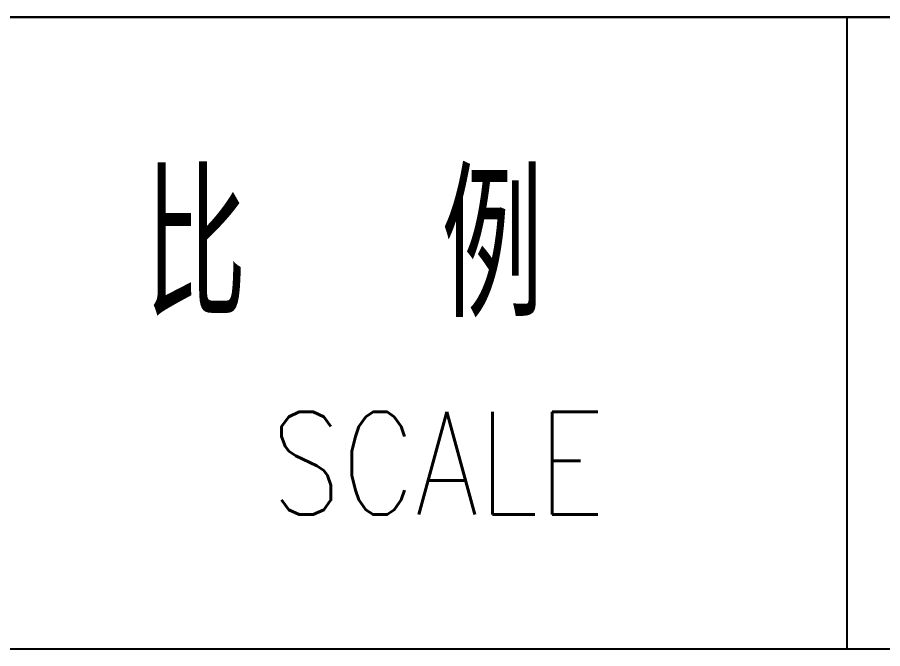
# Model space of a CAD drawing. Header units: inches. Extents: x -33398975359 to 508000, y -22013500442 to 738838.
# Drawn here: x 407753 to 408850, y 202701 to 203501 of the extents above; entities that cross this region are included whole.
import ezdxf

# ---------------------------------------------------------------- set-up
doc = ezdxf.new("R2010")
doc.units = ezdxf.units.IN
doc.header["$LTSCALE"] = 1000
doc.header["$MEASUREMENT"] = 0
doc.layers.add('TK', color=7, linetype='Continuous', true_color=0xffffff)
doc.styles.add('基本字体', font='simplex.shx', dxfattribs={"height": 0.2, "bigfont": 'gbcbig.shx'})

# ---------------------------------------------------------------- blocks, each defined once
blk = doc.blocks.new('DAnoyomous26287')
at = {"layer": 'TK', "style": '基本字体'}
blk.add_text('比  例', height=180, dxfattribs=at).set_placement((407914.1, 203121.1))
at = {"layer": 'TK', "style": '基本字体', "width": 0.8}
blk.add_text('SCALE', height=130, dxfattribs=at).set_placement((408074.6, 202871.1))

msp = doc.modelspace()

# ---------------------------------------------------------------- linework, layer by layer
at = {"layer": 'TK'}
for p, q in [((409918.7, 203501.2), (404811.7, 203501.2)), ((404811.7, 203501.2), (409918.7, 203501.2)), ((404811.7, 203501.2), (409918.7, 203501.2)), ((404831.7, 203501.2), (409938.7, 203501.2)), ((405031.7, 203501.2), (409938.7, 203501.2)), ((408804.9, 203501.2), (408804.9, 202701.2)), ((404831.7, 202701.2), (409938.7, 202701.2)), ((405031.7, 202701.2), (409938.7, 202701.2))]:
    msp.add_line(p, q, dxfattribs=at)

# ---------------------------------------------------------------- block references
msp.add_blockref('DAnoyomous26287', (0, 0), dxfattribs=at)

doc.saveas('drawing.dxf')
